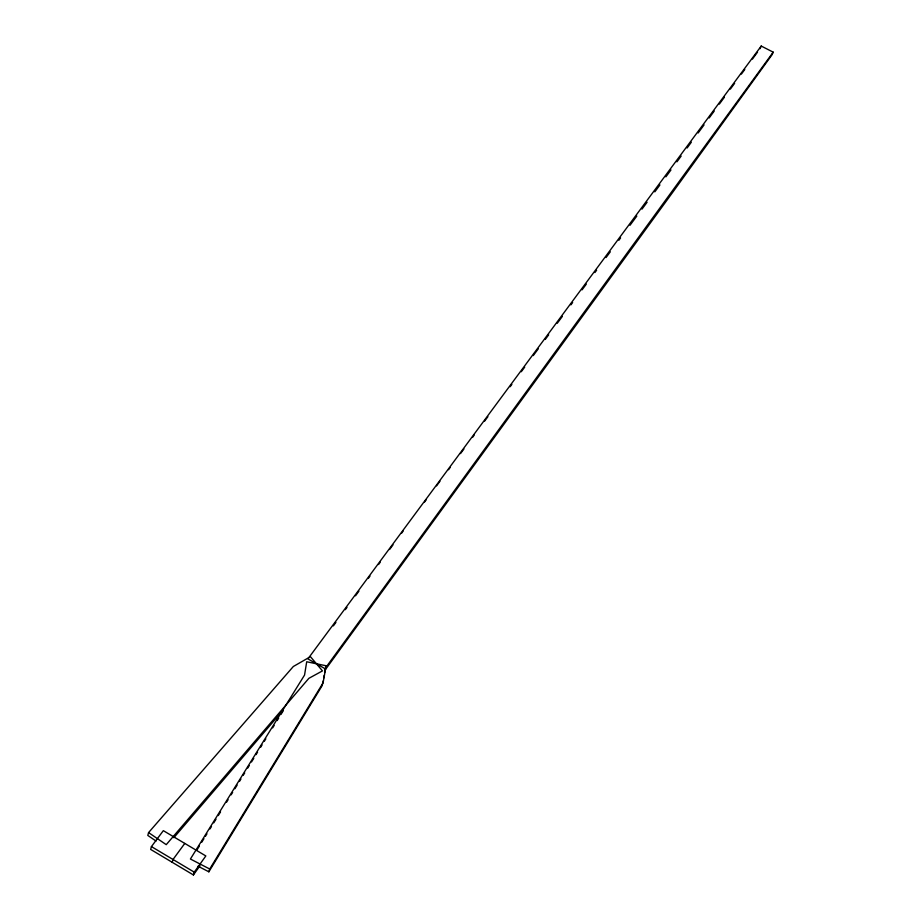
<?xml version="1.0" encoding="UTF-8"?>
<svg xmlns="http://www.w3.org/2000/svg" width="921" height="921" viewBox="0 0 921 921"><rect width="100%" height="100%" fill="white"/><g stroke="black" fill="none" stroke-linecap="round" stroke-linejoin="round"><path stroke-width="1.38" d="M323.386 680.607L322.074 685.765L208.848 871.807L198.015 866.201M323.789 677.96L324.192 675.3M324.583 672.641L325.182 668.658M148.569 832.584L166.241 844.661L308.857 678.34L322.465 670.891L310.446 656.685L293.327 666.505L148.569 832.584L147.809 835.428L156.04 841.057M193.41 874.95L194.25 872.152L205.832 855.943L163.339 830.661L151.424 846.595L150.664 849.427L193.41 874.95L200.018 865.694M172.204 862.309L173.01 859.489L184.776 843.429M208.848 871.807L209.723 869.021L323.052 682.91L326.161 665.779L306.705 661.762L304.552 675.058L190.417 859.017L209.723 869.021M760.067 48.686L761.218 46.05L773.191 52.152L772.017 54.788L673.067 191.81L324.848 670.373M197.14 849.657L199.408 845.996M201.664 842.347L203.932 838.686M205.441 836.256L206.949 833.816M209.976 828.946L211.485 826.517M213.753 822.856L216.009 819.206M218.277 815.557L220.545 811.896M226.589 802.156L228.097 799.716M231.113 794.846L232.622 792.417M234.89 788.756L237.158 785.106M239.425 781.457L240.934 779.016M243.19 775.367L244.71 772.926M247.726 768.056L249.234 765.616M251.502 761.966L253.77 758.317M256.026 754.656L257.546 752.227M260.562 747.357L262.071 744.916M264.339 741.267L265.847 738.826M272.639 727.866L274.147 725.437M277.175 720.556L278.683 718.127M280.951 714.477L283.208 710.816M773.191 52.152L324.986 668.669L307.913 658.895L761.218 46.05M333.367 625.889L335.923 622.412M345.294 609.679L346.998 607.365M355.518 595.795L358.925 591.155M368.296 578.423L370 576.109M378.519 564.538L380.223 562.224M389.595 549.492L393.002 544.852M401.521 533.282L403.225 530.968M665.883 176.855L670.972 169.925M676.912 161.843L681.16 156.075M687.089 147.993L691.337 142.214M698.13 132.981L704.058 124.899M709.158 117.969L714.247 111.038M719.336 104.108L724.424 97.189M730.365 89.107L734.613 83.327M741.393 74.094L744.79 69.478M752.434 59.082L757.523 52.152M424.558 502.014L426.273 499.712M436.542 485.874L439.962 481.257M448.527 469.733L450.231 467.419M460.512 453.593L463.931 448.976M472.496 437.44L474.2 435.138M484.469 421.3L487.9 416.695M510.153 386.716L511.869 384.402M521.274 371.727L524.705 367.111M533.259 355.587L538.394 348.668M545.244 339.446L548.674 334.83M557.228 323.294L562.363 316.387M570.928 304.851L572.632 302.549M582.049 289.862L586.332 284.094M594.885 272.57L596.601 270.256M606.018 257.581L610.301 251.813M618.854 240.289L620.57 237.975M629.987 225.3L636.837 216.067M641.972 209.148L647.106 202.24M654.808 191.856L659.943 184.937M173.827 837.707L282.759 710.552M194.25 872.152L151.424 846.595"/></g></svg>
